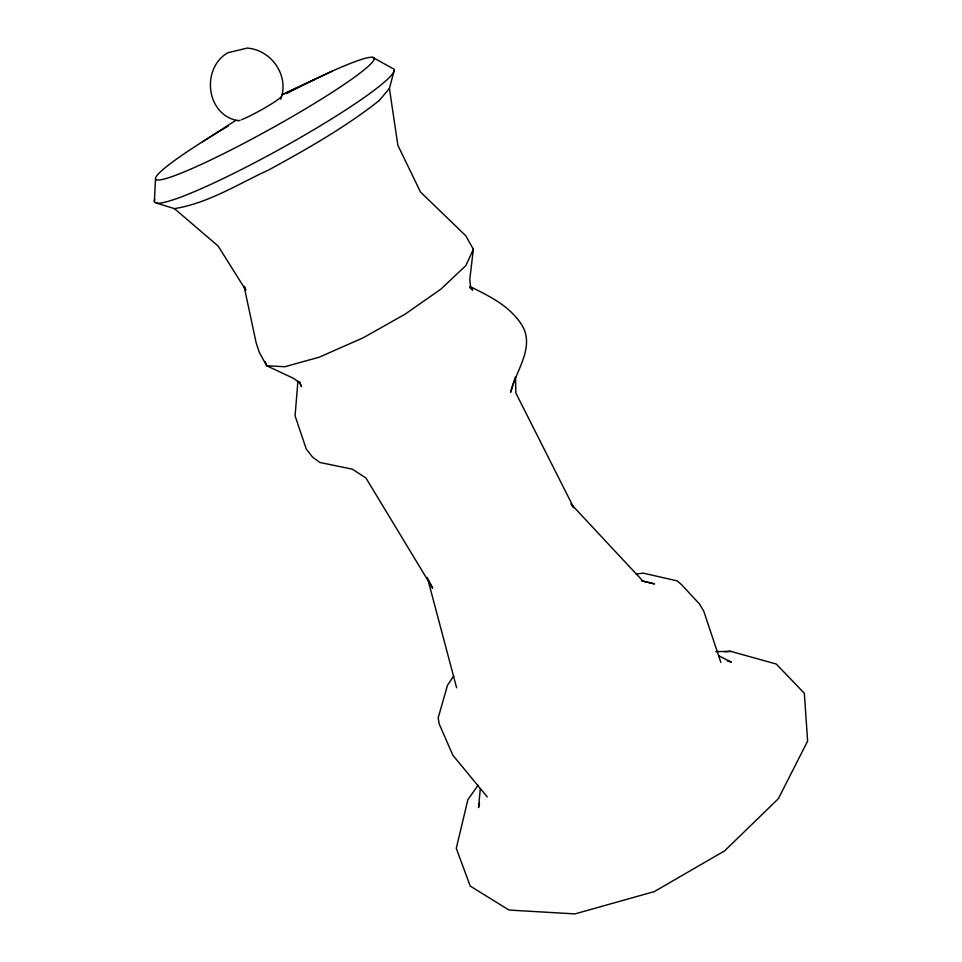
<?xml version="1.0" encoding="UTF-8"?>
<svg xmlns="http://www.w3.org/2000/svg" width="962" height="962" viewBox="0 0 962 962"><rect width="100%" height="100%" fill="white"/><g stroke="black" fill="none" stroke-linecap="round" stroke-linejoin="round"><path stroke-width="1.44" d="M297.919 381.072L295.081 415.849L306.229 448.953L312.578 457.142L319.997 462.506L352.32 469.155L365.933 477.994L432.635 588.179L428.643 580.11M154.377 201.359L155.519 178.704M480.291 788.804L478.559 807.587L479.545 803.27M394.179 70.454L389.418 88.456L397.859 145.31L420.526 192.051L465.824 235.81L473.364 249.278L469.829 279.052L470.478 286.772L472.691 290.091L469.576 287.397M280.7 99.218C289.634 76.13 271.705 49.856 247.174 48.1L227.814 52.754C201.792 67.773 205.483 112.289 235.305 120.082M473.364 249.278L465.897 265.536L440.776 289.237L405.098 314.165L363.251 337.77L319.216 357.191L284.824 366.738L266.666 365.74L259.211 352.14L256.157 342.893L244.144 286.616M478.018 785.257L467.881 799.687L456.277 848.34L470.238 886.062L509.018 910.064L574.951 913.9L654.292 891.606L724.614 850.853L778.33 798.725L807.623 741.089L804.34 693.265L776.238 664.02L730.699 651.334L715.8 651.647M453.775 675.913L447.486 685.281L438.191 717.832L439.165 723.905L452.886 755.278L487.253 796.921M379.16 100.577L389.418 88.456M379.172 100.577C345.069 127.477 307.167 148.906 269.156 169.721C238.275 183.91 208.465 203.162 174.423 208.634L156.662 203.138M202.465 141.787L236.255 120.094M281.794 94.901L314.815 79.317M281.914 94.853L332.648 70.96M636.074 574.025L643.325 573.16L677.188 580.88L681.721 584.86L699.639 604.148L703.775 611.243L720.887 662.505M724.771 651.779L730.699 651.334M641.45 580.82L654.533 583.91L642.917 581.072L570.923 503.908M727.176 660.894L731.373 662.096L718.722 655.759M372.715 57.347L392.304 68.278A136.869 14.502 -29 0 1 279.858 149.158A136.869 14.502 -29 0 1 154.798 199.531M470.25 286.64C490.271 296.573 510.714 306.421 522.751 326.479C534.475 348.509 515.692 371.128 510.618 392.304L515.536 376.671L515.836 392.989L573.761 507.708L572.005 505.651M174.423 208.634L218.109 246.019L245.827 290.151L244.444 286.291M299.507 381.854L301.503 386.7L299.843 383.044L293.663 378.403L266.666 365.74L265.271 361.616M427.32 577.428L456.613 687.758M286.532 93.591A124.832 11.76 -29 0 1 360.233 72.932A124.832 11.76 -29 0 1 184.8 171.645A124.832 11.76 -29 0 1 218.41 131.926M219.685 131.145A124.832 11.76 -29 0 1 228.319 125.986M281 96.837A24.952 2.177 -29 0 1 265.055 107.756A24.952 2.177 -29 0 1 241.618 119.685M240.139 120.238A24.952 2.177 -29 0 1 237.566 120.13"/></g></svg>
